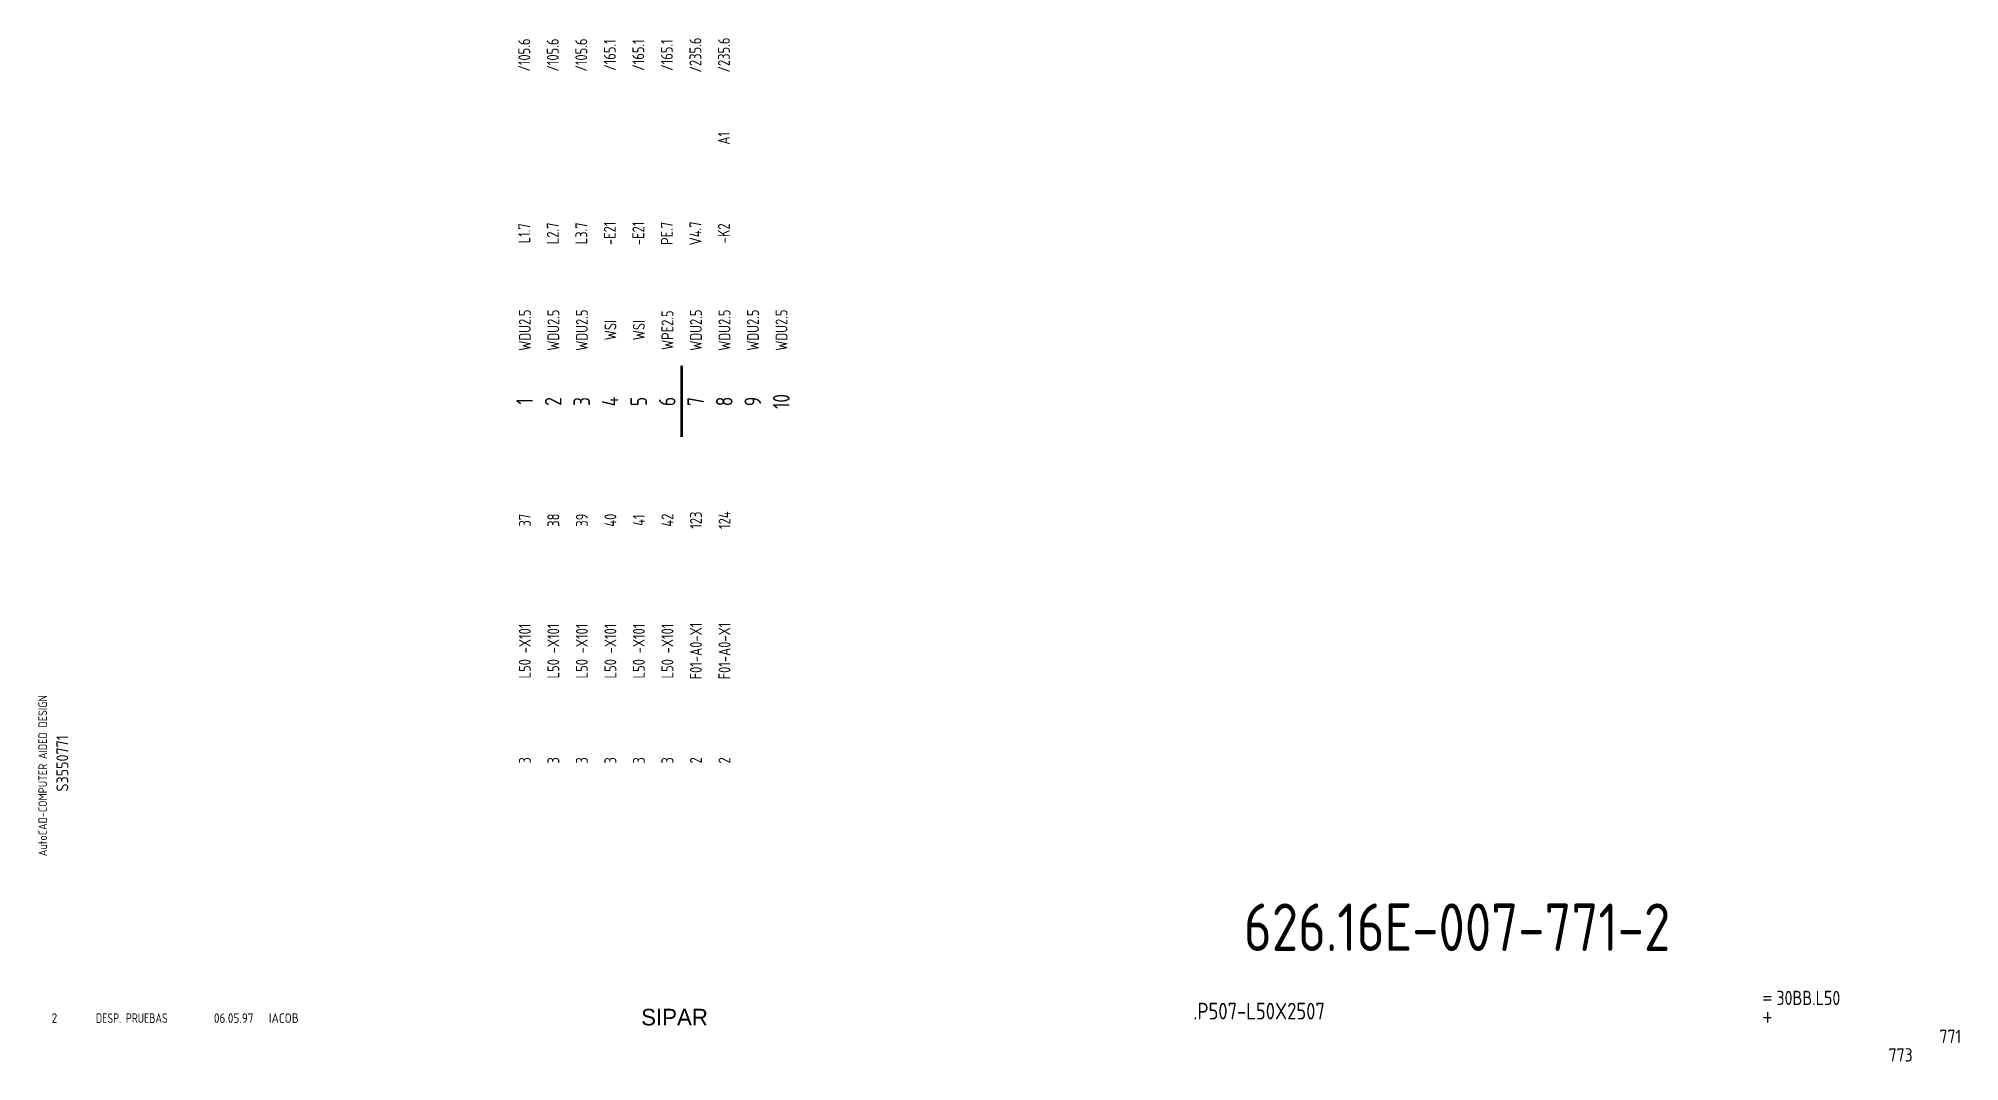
# Model space of a CAD drawing. Extents: x 10 to 414, y 6 to 221.
import ezdxf
from ezdxf.enums import TextEntityAlignment as Align

# ---------------------------------------------------------------- set-up
doc = ezdxf.new("R2010")
doc.units = 0
doc.header["$LTSCALE"] = 5
doc.header["$MEASUREMENT"] = 0
doc.layers.get('0').update_dxf_attribs({"linetype": 'CONTINUOUS'})
doc.layers.add('3', color=3, linetype='CONTINUOUS')
doc.layers.add('CART', color=7, linetype='CONTINUOUS')
doc.styles.add('DIN', font='DIN.shx', dxfattribs={"width": 0.85})
doc.styles.add('N', font='ROMANS', dxfattribs={"width": 0.85, "height": 3})
doc.styles.add('X', font='UNIV.SHX', dxfattribs={"height": 3.5})

# ---------------------------------------------------------------- blocks, each defined once
blk = doc.blocks.new('SEP')
at = {"linetype": 'Continuous', "const_width": 0.5}
blk.add_lwpolyline([(0, 0), (15, 0)], dxfattribs=at)
blk = doc.blocks.new('REV2')
at = {"color": 3, "style": 'DIN'}
for s, width, p in [('2', 0.9, (12.45, 13.79)), ('DESP. PRUEBAS', 0.8, (21.76, 13.79)), ('06.05.97', 0.9, (46.59, 13.79)), ('IACOB', 0.9, (58.16, 13.79))]:
    blk.add_text(s, height=2, dxfattribs=dict(at, width=width)).set_placement(p)

msp = doc.modelspace()

# ---------------------------------------------------------------- block references
at = {"linetype": 'Continuous', "rotation": 90}
msp.add_blockref('SEP', (145, 137), dxfattribs=at)
at = {"linetype": 'Continuous'}
msp.add_blockref('REV2', (0, 0), dxfattribs=at)

# ---------------------------------------------------------------- texts
at = {"style": 'DIN', "width": 0.8}
for s, p in [('/105.6', (111.88, 217.36)), ('/105.6', (117.88, 217.36)), ('/105.6', (123.88, 217.36)), ('/165.1', (129.88, 217.36)), ('/165.1', (135.88, 217.36)), ('/165.1', (141.88, 217.36)), ('/235.6', (147.88, 217.36)), ('/235.6', (153.88, 217.36)), ('A1', (153.88, 199.86)), ('L2.7', (117.88, 179.86)), ('L3.7', (123.88, 179.86)), ('-E21', (129.88, 179.86)), ('-E21', (135.88, 179.86)), ('PE.7', (141.88, 179.86)), ('V4.7', (147.88, 179.86)), ('L1.7', (111.88, 179.86)), ('-K2', (153.88, 179.86)), ('WDU2.5', (112, 159.5)), ('WDU2.5', (118, 159.5)), ('WDU2.5', (124, 159.5)), ('WPE2.5', (142, 159.5)), ('WDU2.5', (148, 159.5)), ('WDU2.5', (154, 159.5)), ('WDU2.5', (160, 159.5)), ('WDU2.5', (166, 159.5)), ('WSI', (130, 159.5)), ('WSI', (136, 159.5)), ('124', (154, 119.53)), ('37', (112, 119.53)), ('38', (118, 119.53)), ('39', (124, 119.53)), ('40', (130, 119.53)), ('41', (136, 119.53)), ('42', (142, 119.53)), ('123', (148, 119.53)), ('L50 -X101', (112, 92)), ('L50 -X101', (118, 92)), ('L50 -X101', (124, 92)), ('L50 -X101', (130, 92)), ('L50 -X101', (136, 92)), ('L50 -X101', (142, 92)), ('F01-A0-X1', (148, 92)), ('F01-A0-X1', (154, 92)), ('3', (112, 69)), ('3', (118, 69)), ('3', (124, 69)), ('3', (130, 69)), ('3', (136, 69)), ('3', (142, 69)), ('2', (148, 69)), ('2', (154, 69))]:
    msp.add_text(s, height=2.5, rotation=90, dxfattribs=at).set_placement(p, align=Align.MIDDLE)
at = {"color": 6, "style": 'DIN', "width": 0.8}
for s, p in [('10', (165.96, 144.5)), ('1', (111.96, 144.5)), ('2', (117.96, 144.5)), ('3', (123.96, 144.5)), ('4', (129.96, 144.5)), ('5', (135.96, 144.5)), ('6', (141.96, 144.5)), ('7', (147.96, 144.5)), ('8', (153.96, 144.5)), ('9', (159.96, 144.5))]:
    msp.add_text(s, height=3.5, rotation=90, dxfattribs=at).set_placement(p, align=Align.MIDDLE)
at = {"color": 2, "insert": (263.28, 38.91), "char_height": 10, "width": 111.0411, "attachment_point": 1, "style": 'DIN'}
msp.add_mtext('626.16E-007-771-2', dxfattribs=at)
at = {"layer": '3', "color": 2, "style": 'DIN', "width": 0.85}
msp.add_text('.P507-L50X2507', height=3.5, dxfattribs=at).set_placement((266.5, 14.51), align=Align.CENTER)
at = {"layer": 'CART', "color": 1, "style": 'DIN', "width": 0.9}
msp.add_text('AutoCAD-COMPUTER AIDED DESIGN', height=1.8, rotation=90, dxfattribs=at).set_placement((11.47, 48.84))
at = {"layer": 'CART', "color": 3, "style": 'N', "width": 0.85}
for s, p in [('=', (372.24, 17.91)), ('+', (372.24, 13.87))]:
    msp.add_text(s, height=2.5, dxfattribs=at).set_placement(p)
at = {"layer": 'CART', "color": 3, "style": 'DIN', "width": 0.9, "flags": 1}
msp.add_attdef('S3550771', text='', height=2.5, rotation=90, dxfattribs=at).set_placement((15.95, 68.38), align=Align.CENTER)
at = {"layer": 'CART', "color": 3, "style": 'DIN', "width": 0.85}
msp.add_attdef('30BB.L50', text='', height=3, dxfattribs=at).set_placement((375.33, 16.63), align=Align.BOTTOM_LEFT)
at = {"layer": 'CART', "color": 6, "style": 'X', "flags": 1}
msp.add_attdef('SIPAR', text='', height=3.5, dxfattribs=at).set_placement((143.5, 15), align=Align.MIDDLE)
at = {"layer": 'CART', "color": 2, "style": 'DIN', "width": 0.9, "flags": 1}
msp.add_attdef('771', text='', height=2.8, dxfattribs=at).set_placement((414.2, 9.56), align=Align.RIGHT)
at = {"layer": 'CART', "color": 7, "style": 'DIN', "width": 0.9, "flags": 1}
msp.add_attdef('773', (398.93, 5.65), '', height=2.8, dxfattribs=at)

doc.saveas('drawing.dxf')
